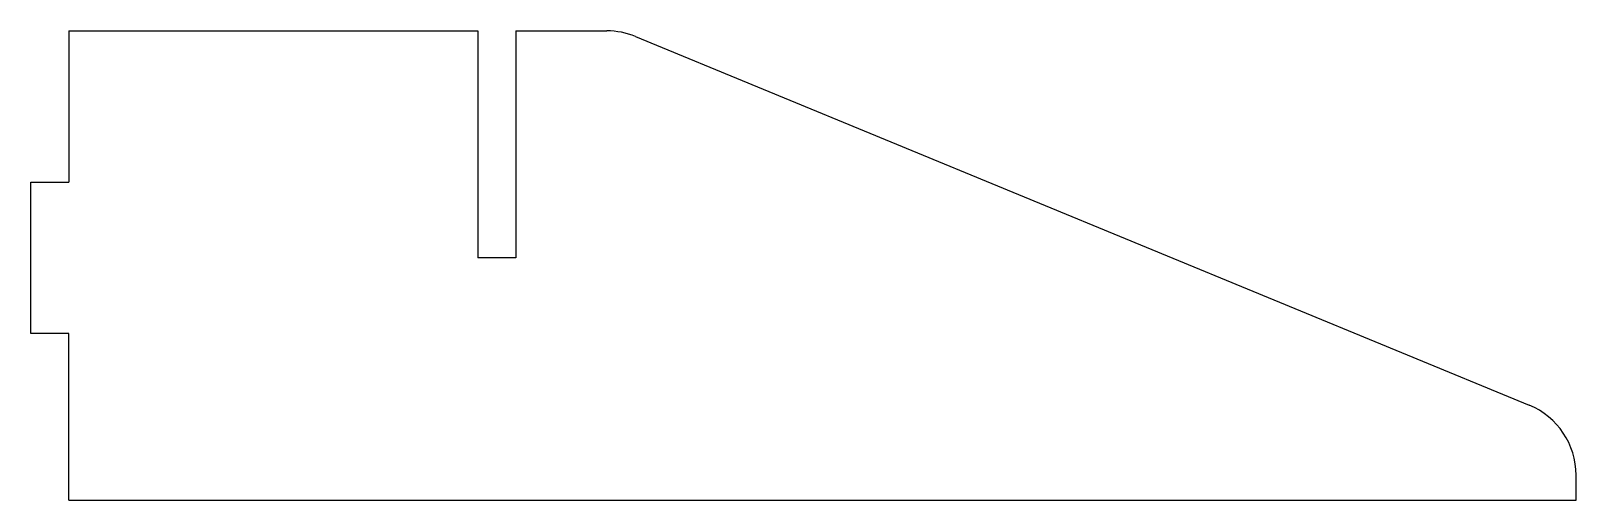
# Model space of a CAD drawing. Header units: millimetres. Extents: x -2 to 100, y 0 to 31.
import ezdxf

# ---------------------------------------------------------------- set-up
doc = ezdxf.new("R2010")
doc.units = ezdxf.units.MM

msp = doc.modelspace()

# ---------------------------------------------------------------- linework, layer by layer
at = {"color": 7, "linetype": 'Continuous', "lineweight": 25}
for p, q in [((0, 31), (27, 31)), ((0, 31), (0, 21)), ((27, 31), (27, 16)), ((29.5, 31), (35.51, 31)), ((29.5, 31), (29.5, 16)), ((37.42, 30.62), (96.41, 6.28)), ((-2.5, 21), (0, 21)), ((-2.5, 11), (-2.5, 21)), ((29.5, 16), (27, 16)), ((0, 11), (-2.5, 11)), ((0, 0), (0, 11)), ((99.5, 0), (99.5, 1.65)), ((0, 0), (99.5, 0))]:
    msp.add_line(p, q, dxfattribs=at)
for centre, start, end in [((35.51, 26), 67.5741, 90), ((94.5, 1.65), 0, 67.5741)]:
    msp.add_arc(centre, 5, start, end, dxfattribs=at)

doc.saveas('drawing.dxf')
